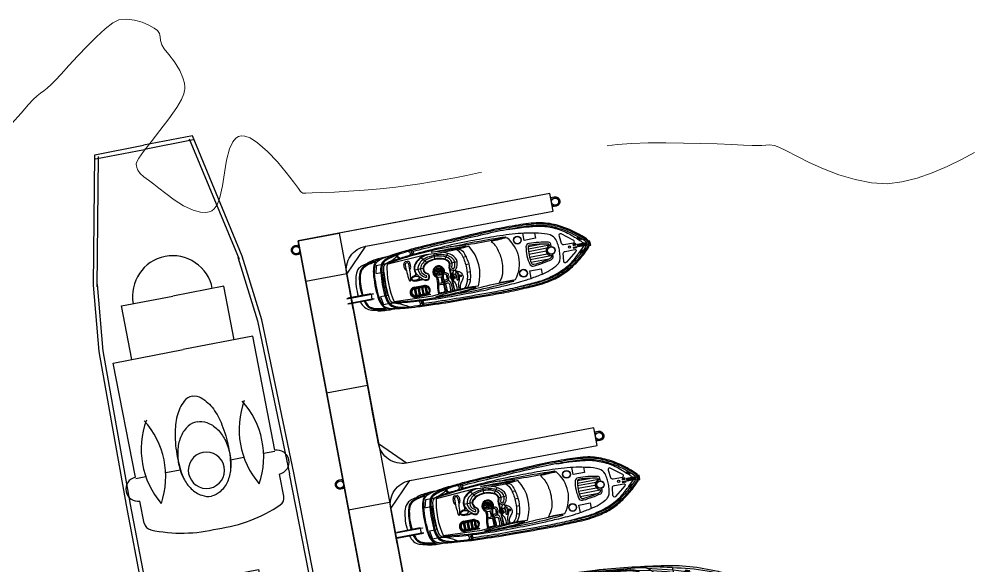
# Model space of a CAD drawing. Header units: metres. Extents: x 2662 to 3279, y 1027 to 1511.
# Drawn here: x 2894.5 to 2974.5, y 1241 to 1286.8 of the extents above; entities that cross this region are included whole.
import ezdxf

# ---------------------------------------------------------------- set-up
doc = ezdxf.new("R2010")
doc.units = ezdxf.units.M
doc.header["$LTSCALE"] = 1000
for name, color, linetype in [('01 main point', 1, 'Continuous'), ('furniture', 6, 'Continuous'), ('Layer13', 4, 'Continuous')]:
    doc.layers.add(name, color=color, linetype=linetype)
doc.layers.add('CONT-MNR', color=252, linetype='Continuous', lineweight=9)

# ---------------------------------------------------------------- blocks, each defined once
blk = doc.blocks.new('A$C1fdb1adc')
for p, q in [((2.607, 20.853), (2.607, 20.943)), ((2.633, 20.852), (2.633, 20.943)), ((2.607, 19.903), (2.607, 20.63)), ((2.633, 19.903), (2.633, 20.628)), ((2.141, 15.742), (2.141, 17.537)), ((2.348, 15.718), (2.348, 17.27)), ((2.578, 15.705), (2.578, 17.175)), ((2.831, 15.707), (2.831, 17.226)), ((3.045, 15.723), (3.045, 17.515)), ((3.279, 15.754), (3.279, 17.314)), ((1.938, 15.782), (1.938, 16.801)), ((1.804, 10.228), (1.804, 10.477)), ((2.454, 10.334), (2.454, 10.602)), ((3.096, 10.337), (3.096, 10.596)), ((3.738, 10.234), (3.738, 10.49)), ((2.103, 9.045), (2.087, 9.677)), ((1.697, 8.711), (1.268, 9.041)), ((2.532, 8.958), (3.059, 8.979)), ((2.543, 8.913), (3.084, 8.934)), ((3.24, 9.054), (3.112, 9.03)), ((3.226, 9.018), (3.118, 8.997)), ((3.124, 8.981), (3.41, 8.992)), ((3.179, 8.937), (3.368, 8.945)), ((3.288, 9.055), (3.417, 9.035)), ((3.303, 9.02), (3.412, 9.002)), ((3.454, 8.948), (4.392, 8.984)), ((3.474, 8.995), (4.39, 9.03)), ((1.522, 7.869), (1.086, 7.889)), ((1.699, 7.141), (1.211, 6.778)), ((2.131, 6.749), (2.136, 6.052)), ((3.521, 5.76), (3.521, 6.653)), ((3.547, 5.76), (3.547, 6.653)), ((4.375, 6.988), (4.375, 5.76)), ((4.401, 6.988), (4.401, 5.76)), ((3.406, 2.071), (3.438, 2.071)), ((3.449, 2.071), (3.869, 2.071)), ((3.88, 2.071), (3.912, 2.071))]:
    blk.add_line(p, q)
for points in [[(0.855, 3.68, 0.192321), (1.209, 3.352, 0.082859), (1.802, 3.212, 0.052694), (3.849, 3.198, 0.08069), (4.466, 3.361, 0.17216), (4.909, 3.859, 0.085071), (5.113, 4.67, 0.010341), (5.192, 5.748, 0.016897), (5.263, 7.199, 0.012252), (5.326, 9.645, 0.004892), (5.359, 12.414, 0.016126), (5.347, 14.088, 0.001148), (5.302, 15.514, 0.051196), (5.078, 17.2, 0.067027), (4.697, 18.327, 0.056543), (4.129, 19.339, 0.030538), (3.378, 20.301, 0.030115), (2.96, 20.715, 0.119572), (2.792, 20.819, 0.208183), (2.33, 20.789, 0.058862), (1.899, 20.359, 0.022282), (1.284, 19.585, 0.037376), (0.598, 18.41, 0.059327), (0.144, 17.004, 0.029628), (0.016, 15.282, 0.009645), (0.006, 13.161, 0.000312), (0.102, 10.878, -0.003686), (0.218, 8.563, 0.005005), (0.336, 6.409, 0.009754), (0.465, 5.161, 0.018511), (0.652, 4.249, 0.0573)], [(0.937, 3.72, 0.193192), (1.243, 3.437, 0.083361), (1.81, 3.304, 0.033468), (3.84, 3.29, -0.000299), (3.84, 3.29, 0.080179), (4.425, 3.444, 0.171464), (4.825, 3.895, 0.0853), (5.021, 4.678, 0.010362), (5.1, 5.754, 0.016932), (5.171, 7.202, 0.012265), (5.234, 9.646, 0.004895), (5.267, 12.415, 0.016141), (5.255, 14.084, 0.001148), (5.211, 15.511, -0.000811), (5.211, 15.511, 0.051256), (4.988, 17.18, 0.067299), (4.613, 18.289, 0.056735), (4.054, 19.286, 0.030557), (3.31, 20.24, 0.030279), (2.897, 20.648, 0.123085), (2.763, 20.732, 0.204384), (2.379, 20.711, 0.058161), (1.97, 20.3, 0.022308), (1.359, 19.533, 0.037317), (0.681, 18.371, 0.059172), (0.235, 16.99, 0.029588), (0.108, 15.281, 0.009641), (0.098, 13.164, 0.000311), (0.193, 10.883, -0.003685), (0.309, 8.567, 0.005003), (0.428, 6.416, 0.009732), (0.556, 5.174, 0.018483), (0.741, 4.271, 0.05741)], [(1.147, 3.813, 0.274814), (1.378, 3.537, 0.084876), (1.849, 3.458, 0.03319), (3.444, 3.436, 0.044814), (4.137, 3.521, 0.241664), (4.47, 3.774, -0.015339), (4.578, 4.294, 0.011087), (4.674, 5.17, 0.00765), (4.759, 6.285, 0.003871), (4.838, 7.77, 0.006192), (4.865, 10.086, 0.01722), (4.839, 12.227, 0.006351), (4.788, 13.445, 0.018942), (4.748, 14.244, 0.016271), (4.677, 15.019, 0.015899), (4.523, 16.013, 0.034253), (4.302, 17.006, 0.048007), (3.982, 17.749, 0.051888), (3.816, 18.003, 0.07556), (3.545, 18.179, 0.070941), (3.204, 18.255, 0.007805), (2.699, 18.293, 0.027392), (2.266, 18.255, 0.06953), (1.798, 18.158, 0.18969), (1.325, 17.749, 0.073943), (1.012, 16.832, 0.045396), (0.702, 14.892, 0.018934), (0.603, 12.835, 0.003995), (0.596, 10.873, 0.018481), (0.664, 8.588, 0.005802), (0.802, 6.412, 0.006333), (0.916, 5.235, 0.01214), (1.017, 4.406, 0.043691)], [(0.833, 14.039, -0.03758), (0.768, 9.321, -0.018839), (0.787, 14.037, -0.974519)], [(4.512, 14.039, 0.02534), (4.726, 9.426, 0.03114), (4.558, 14.037, 0.974519)], [(0.968, 10.593, -0.047382), (0.916, 7.689, -0.0093), (0.921, 10.59, -0.974519)], [(4.474, 10.786, 0.043262), (4.671, 7.344, 0.028892), (4.52, 10.783, 0.974519)]]:
    blk.add_lwpolyline(points, format="xyb", close=True)
for points in [[(2.805, 20.814), (2.805, 20.943), (2.44, 20.943), (2.44, 20.832)], [(2.745, 20.598), (2.745, 19.876), (2.496, 19.876), (2.496, 20.616)], [(2.719, 20.608), (2.719, 19.903), (2.522, 19.903), (2.522, 20.623)], [(0.932, 16.495), (1.376, 16.495), (1.376, 15.528), (0.764, 15.528)], [(4.606, 15.528), (3.968, 15.528), (3.968, 16.495), (4.434, 16.495)], [(3.586, 5.76), (3.586, 6.653)], [(3.613, 5.76), (3.613, 6.653)], [(3.665, 6.458), (3.665, 6.643)], [(4.257, 6.643), (4.257, 6.458)], [(4.309, 6.653), (4.309, 5.76)], [(4.336, 6.653), (4.336, 5.76)], [(1.501, 5.759), (1.812, 5.759)], [(3.665, 6.149), (3.665, 6.352)], [(3.665, 5.846), (3.665, 6.043)], [(4.257, 6.352), (4.257, 6.149)], [(4.257, 6.043), (4.257, 5.846)], [(1.281, 5.413), (1.281, 5.6)], [(1.814, 5.244), (1.507, 5.244)], [(3.406, 2.071), (3.406, 0.095), (3.438, 0.095)], [(3.912, 2.071), (3.912, 0.095), (3.88, 0.095)]]:
    blk.add_lwpolyline(points)
for points in [[(5.007, 6.288, 0.010794), (5.04, 7.206, 0.012283), (5.103, 9.648, 0.0049), (5.136, 12.417, 0.016162), (5.124, 14.08, 0.001149), (5.08, 15.507, -0.000811), (5.08, 15.508, 0.051344), (4.86, 17.153, 0.067708), (4.494, 18.235, 0.057023), (3.946, 19.21, 0.030584), (3.212, 20.153, 0.030577), (2.806, 20.554, 0.132389), (2.72, 20.608, 0.196715), (2.449, 20.599, 0.056911), (2.071, 20.217, 0.022345), (1.466, 19.457, 0.037229), (0.8, 18.315, 0.065316), (0.373, 16.968, 0.034966), (0.239, 15.278, 0.009636), (0.229, 13.167, 0.000311), (0.324, 10.889, -0.003683), (0.44, 8.573, 0.005), (0.558, 6.426, 0.00171), (0.577, 6.208)], [(0.224, 14.313, 0.001665), (0.253, 15.183, -0.013305), (0.289, 15.844, -0.013062), (0.428, 17.034, -0.051507), (0.805, 18.151, -0.069894), (1.438, 19.224, -0.028779), (2.161, 20.04, -0.02642), (2.496, 20.376, -0.02642)], [(5.117, 14.313, -0.007131), (5.055, 15.183, -0.013734), (5.002, 15.844, 0.050983), (4.808, 17.034, 0.059539), (4.44, 18.151, 0.062193), (3.807, 19.241, 0.018607), (3.084, 20.04, 0.026737), (2.745, 20.38)], [(1.552, 18.475), (2.183, 18.546, 0.420856), (2.325, 18.746), (2.335, 19.552, 0.738336), (2.144, 19.617), (1.41, 18.678, 0.739038), (1.552, 18.475, 3.844907)], [(3.693, 18.475), (3.062, 18.546, -0.420856), (2.92, 18.746), (2.91, 19.552, -0.738336), (3.101, 19.617), (3.835, 18.678, -0.739038), (3.693, 18.475, -3.844907)], [(2.299, 17.667), (2.093, 17.667, 0.353176), (1.904, 17.515, 0.045768), (1.704, 15.874, 0.302709), (1.91, 15.585, 0.119605), (3.477, 15.641, 0.325088), (3.626, 15.986, 0.038785), (3.371, 17.493, 0.271661), (3.124, 17.667), (2.944, 17.667)], [(2.077, 17.495), (2.047, 17.424, 0.033241), (1.847, 15.96, 0.377104), (1.964, 15.771, 0.09623), (3.373, 15.771, 0.273017), (3.493, 15.964, 0.054207), (3.25, 17.421, 0.285421), (3.088, 17.571), (3.053, 17.571)], [(2.074, 17.488, -0.272855), (2.179, 17.54), (2.193, 17.541)], [(4.448, 12.824), (4.46, 12.979, -0.002848), (4.456, 14.225, 0.359121), (0.882, 14.147, -0.002439), (0.951, 12.799), (0.951, 12.799)], [(0.951, 12.799, -0.042364), (1.447, 13.124, -0.050731), (2.462, 13.356, -0.074951), (3.731, 13.246, -0.131871), (4.448, 12.824, -0.624328)], [(4.39, 3.859), (4.534, 7.139, -0.042807), (4.41, 11.049, 0.264766), (1.001, 10.873, -0.053572), (1.032, 7.201), (1.25, 3.842)], [(1.082, 9.973, -0.300716), (1.447, 10.371, -0.050731), (2.462, 10.603, -0.074951), (3.731, 10.492, -0.127388), (4.379, 10.126, -0.624328)], [(1.09, 9.824, -0.130906), (1.707, 10.202, -0.068666), (2.741, 10.345, -0.066905), (3.695, 10.243, -0.15432), (4.377, 9.876, -0.102278)], [(2.333, 8.959, 0.317045), (2.543, 8.913, 0.317045)], [(2.367, 8.99, 0.4732), (2.585, 9.002, 0.074396), (2.764, 9.204, 0.060015), (2.779, 9.238, 0.060015)], [(2.775, 9.344, 0.11852), (2.732, 9.403)], [(3.084, 7.823), (3.084, 8.019, -0.410961), (3.17, 8.109), (3.517, 8.109, -0.442082), (3.611, 8.012), (3.61, 7.805)], [(3.704, 7.785), (3.704, 8.073, -0.442089), (3.851, 8.207), (4.273, 8.207, -0.438787), (4.407, 8.04), (4.407, 7.719)], [(2.617, 7.075, -0.233956), (2.879, 7.149, -0.168876), (3.134, 7.019, -0.269477), (3.146, 6.77, -0.269477)], [(2.648, 7.041, -0.235042), (2.872, 7.104, -0.166668), (3.098, 6.99, -0.263842), (3.106, 6.791, -0.82603)], [(2.746, 6.897, -0.15585), (2.839, 6.915, -0.131968), (2.909, 6.897, -0.29627), (2.913, 6.854, -0.209719)], [(0.453, 6.129, 0.34058), (0.568, 6.044), (0.692, 6.049, 0.407011), (0.822, 6.183, 0.980624)], [(0.486, 5.787, -0.446629), (0.601, 5.919), (0.725, 5.917, -0.407011), (0.859, 5.787, -0.980624)], [(5.106, 5.819, 0.484081), (4.985, 5.999), (4.861, 5.997, 0.407011), (4.727, 5.867, 0.980624)], [(5.133, 6.209, -0.34058), (5.018, 6.124), (4.894, 6.129, -0.277987), (4.756, 6.235, -0.277987)], [(0.435, 5.412, 0.017721), (0.5, 4.655, -0.010616), (0.627, 3.829, 0.03964), (0.802, 3.195, 0.181904), (1.146, 2.829, 0.065618), (1.771, 2.663, 0.054443), (3.786, 2.675, 0.053321), (4.402, 2.82, 0.211406), (4.867, 3.326, 0.058348), (5.05, 4.147, 0.002016), (5.069, 4.357)], [(0.648, 4.881, 0.38077), (0.756, 4.865), (0.871, 4.971, 0.233822), (0.931, 5.092, 1.332745)], [(0.765, 4.709, -0.458631), (0.805, 4.826), (0.886, 4.878, -0.499288), (0.957, 4.854, -1.332745)], [(1.177, 3.467), (1.175, 2.943), (1.809, 2.777), (1.809, 3.416, -0.008573), (2.347, 3.385, -0.020193), (2.861, 3.375, 0.002111), (3.289, 3.387, 0.006341), (3.817, 3.437), (3.811, 2.799), (4.48, 2.943), (4.48, 3.477, -0.095069), (4.607, 4.138, -0.047929), (5.05, 5, 3.403026)], [(0.609, 3.961, 0.037954), (0.664, 2.959, 0.020014), (0.759, 2.417, 0.020014)], [(0.735, 3.396, 0.045512), (0.794, 2.77, 0.020521), (0.906, 2.241, 0.075815), (1.119, 1.776, 0.114138), (1.391, 1.527, 0.051879), (1.83, 1.372, 0.081444), (3.406, 1.311, 0.081444)], [(3.912, 1.401, 0.053784), (4.299, 1.549, 0.14991), (4.614, 1.864, 0.070882), (4.841, 2.541, 0.0701), (4.898, 3.363, 0.031662), (4.9, 3.426)], [(4.916, 2.412, 0.041021), (4.936, 2.503, 0.05466), (5.005, 3.727, 0.000223), (5.004, 3.825)], [(0.841, 2.975, 0.111575), (1.113, 2.758, 0.065966), (1.762, 2.585, 0.054479), (3.795, 2.597, 0.053587), (4.431, 2.747, 0.140212), (4.825, 3.07, 0.140212)], [(0.841, 2.974, 0.014257), (0.872, 2.784, 0.020505), (0.982, 2.261, 0.075496), (1.184, 1.82, 0.112912), (1.428, 1.597, 0.051408), (1.847, 1.449, 0.081884), (3.406, 1.39, 0.081884)], [(3.912, 1.482, 0.050886), (4.262, 1.619, 0.149374), (4.544, 1.9, 0.070899), (4.764, 2.556, 0.044955), (4.825, 3.068)], [(0.856, 2.236, 0.048909), (0.975, 1.714, 0.103348), (1.215, 1.37, 0.102809), (1.756, 1.09, 0.089228), (3.406, 0.991, 0.089228)], [(3.912, 1.084, 0.085341), (4.407, 1.326, 0.148467), (4.717, 1.764, 0.040934), (4.854, 2.321)]]:
    blk.add_lwpolyline(points, format="xyb")
for points in [[(2.02, 19.971), (1.942, 20.035), (2.119, 20.253), (2.197, 20.189)], [(3.225, 19.93), (3.303, 19.994), (3.126, 20.211), (3.048, 20.147)], [(2.44, 19.738), (2.44, 19.488), (2.552, 19.488), (2.552, 19.738)], [(2.805, 19.738), (2.805, 19.488), (2.693, 19.488), (2.693, 19.738)], [(0.517, 6.082), (0.509, 6.204), (0.73, 6.218), (0.738, 6.097)], [(5.069, 6.162), (5.077, 6.284), (4.856, 6.298), (4.848, 6.177)], [(3.438, 2.271), (3.449, 2.271), (3.449, 0), (3.438, 0)], [(3.88, 2.271), (3.869, 2.271), (3.869, 0), (3.88, 0)]]:
    blk.add_lwpolyline(points, close=True)
for centre, radius in [((2.497, 19.688), 0.0328), ((2.497, 19.539), 0.0328), ((2.622, 19.164), 0.097), ((2.751, 19.688), 0.0328), ((2.751, 19.539), 0.0328), ((2.622, 17.606), 0.328), ((2.622, 17.606), 0.302), ((1.247, 14.975), 0.328), ((1.247, 14.975), 0.302), ((4.071, 14.975), 0.328), ((4.071, 14.975), 0.302), ((3.308, 9.717), 0.096), ((3.308, 9.717), 0.0501), ((3.265, 9.024), 0.039), ((2.633, 7.994), 0.31), ((2.633, 7.994), 0.297), ((2.453, 7.992), 0.0513), ((2.53, 8.146), 0.0513), ((2.633, 7.994), 0.074), ((2.676, 8.184), 0.0513), ((2.813, 8.032), 0.0513), ((2.544, 7.839), 0.0513), ((2.735, 7.852), 0.0513)]:
    blk.add_circle(centre, radius)
for centre, radius, start, end in [((2.622, 17.606), 0.433, 188.6275, 355.35206), ((33.425, 9.028), 32.658, 179.4859, 189.10884), ((-30.132, 8.42), 34.872, 352.5053, 1.65326), ((2.633, 7.994), 0.493, 71.83384, 326.98519), ((2.633, 7.994), 0.415, 67.86802, 334.10386), ((1.297, 6.317), 1.697, 351.92111, 9.09983), ((-0.718, 6.148), 3.762, 358.85077, 6.48174), ((3.534, 6.653), 0.0131, 0, 180), ((3.961, 6.653), 0.375, 0, 180), ((3.961, 6.653), 0.348, 0, 180), ((3.961, 8.053), 1.674, 257.98955, 282.01045), ((3.961, 9.045), 2.367, 261.62358, 278.37642), ((3.961, 9.045), 2.42, 262.97423, 277.02577), ((3.961, 8.053), 1.622, 259.48493, 280.51507), ((3.961, 6.653), 0.296, 18.46202, 161.53798), ((3.961, 9.045), 2.315, 263.03431, 276.96569), ((4.388, 6.988), 0.0131, 0, 180), ((1.491, 5.541), 0.218, 87.30105, 164.28902), ((1.549, 5.502), 0.15, 90, 270), ((1.769, -2.407), 8.063, 82.1262, 91.56197), ((1.812, 5.502), 0.257, 35.54102, 90), ((2.445, 5.912), 0.21, 8.01447, 96.01391), ((2.445, 5.912), 0.164, 8.01447, 96.01391), ((3.961, 5.76), 0.44, 180, 0), ((3.961, 5.76), 0.414, 180, 0), ((3.961, 5.76), 0.375, 180, 0), ((3.961, 7.687), 1.618, 257.56515, 282.43485), ((3.961, 7.187), 1.426, 255.85477, 284.14523), ((3.961, 5.76), 0.348, 180, 0), ((3.961, 8.053), 1.727, 260.12999, 279.87001), ((3.961, 7.687), 1.566, 259.10234, 280.89766), ((3.961, 7.687), 1.67, 259.79391, 280.20609), ((3.961, 7.187), 1.373, 257.55305, 282.44695), ((3.961, 5.76), 0.296, 184.20789, 355.79211), ((3.961, 7.187), 1.478, 258.48015, 281.51985), ((-1.569, 3.245), 2.755, 4.62916, 38.22364), ((1.507, 5.479), 0.235, 196.09174, 270), ((1.773, 13.127), 7.778, 268.35158, 278.13461), ((1.806, 5.508), 0.265, 271.67614, 323.98705), ((2.874, 5.503), 0.0761, 270, 90), ((2.783, 10.653), 6.981, 256.30273, 284.23545), ((1.082, 2.474), 0.328, 189.92584, 240.79417), ((4.682, 2.504), 0.252, 291.85128, 338.48416)]:
    blk.add_arc(centre, radius, start, end)
for centre, major_axis, ratio, start_param, end_param in [((2.183, 7.895), (-0.039, 1.154), 0.573037, -0.3399, 3.860158), ((3.265, 9.064), (0.022, -0.32), 0.64807, 1.506235, 4.689786), ((3.265, 9.024), (-0.212, -0.004), 0.793255, -3.141592653589793, 3.141592653589793)]:
    blk.add_ellipse(centre, major_axis=major_axis, ratio=ratio, start_param=start_param, end_param=end_param)
blk.add_ellipse((2.82, 5.975), major_axis=(-0.014, 0.324), ratio=0.522227)
for points, knots in [([(2.732, 9.403), (2.693, 9.441), (2.594, 9.525), (2.524, 9.575), (2.339, 9.672), (2.09, 9.677), (1.84, 9.677), (1.647, 9.531), (1.327, 9.18), (1.178, 8.89), (1.121, 8.714), (1.118, 8.704), (1.115, 8.693)], [2.846441, 2.846441, 2.846441, 2.846441, 2.990261, 2.990261, 3.141593, 3.141593, 3.141593, 3.580364, 3.580364, 4.019134, 4.019134, 4.046654, 4.046654, 4.046654, 4.046654]), ([(2.212, 9.467), (2.019, 9.483), (1.898, 9.451), (1.674, 9.289), (1.545, 9.149), (1.397, 8.904), (1.333, 8.708), (1.27, 8.543), (1.24, 8.388), (1.207, 7.994), (1.207, 7.703), (1.306, 7.105), (1.402, 6.795), (1.849, 6.341), (2.116, 6.269), (2.576, 6.43), (2.769, 6.608), (2.913, 6.854)], [3.147514, 3.147514, 3.147514, 3.147514, 3.45455, 3.45455, 3.761587, 3.761587, 4.068623, 4.068623, 4.37566, 4.37566, 4.989733, 4.989733, 5.735714, 5.735714, 6.481696, 6.481696, 6.927739, 6.927739, 6.927739, 6.927739]), ([(2.439, 9.141), (2.3, 9.242), (2.054, 9.278), (1.667, 9.081), (1.555, 8.894), (1.248, 8.184), (1.286, 7.488), (1.69, 6.725), (1.98, 6.507), (2.536, 6.574), (2.638, 6.761), (2.746, 6.897)], [-0.367594, -0.367594, -0.367594, -0.367594, 0.257255, 0.257255, 0.882103, 0.882103, 2.277864, 2.277864, 3.184075, 3.184075, 3.889335, 3.889335, 3.889335, 3.889335]), ([(2.344, 8.95), (2.178, 9.045), (2.003, 9.012), (1.621, 8.605), (1.505, 8.021), (1.712, 7.057), (2.01, 6.744), (2.393, 6.815), (2.514, 6.909), (2.609, 7.065)], [-0.3399, -0.3399, -0.3399, -0.3399, 0.518013, 0.518013, 1.873476, 1.873476, 3.228939, 3.228939, 3.860158, 3.860158, 3.860158, 3.860158]), ([(2.839, 9.399), (2.81, 9.376), (2.757, 9.347), (2.759, 9.233), (2.887, 9.169), (2.975, 9.089), (3.044, 9.057), (3.055, 9.052)], [0, 0, 0, 0, 0.00702284, 0.01287079, 0.02179509, 0.03700693, 0.03997578, 0.03997578, 0.03997578, 0.03997578]), ([(3.418, 9.026), (3.417, 9.079), (3.336, 9.142), (3.152, 9.122), (3.098, 9.053), (3.131, 8.947), (3.235, 8.897), (3.383, 8.941), (3.419, 8.988), (3.418, 9.026)], [-3.141593, -3.141593, -3.141593, -3.141593, -1.459225, -1.459225, 0.223142, 0.223142, 1.905509, 1.905509, 3.141593, 3.141593, 3.141593, 3.141593]), ([(3.475, 9.048), (3.557, 9.07), (3.703, 9.124), (3.912, 9.233), (4.149, 9.259), (4.315, 9.244), (4.384, 9.236)], [0.07194734, 0.07194734, 0.07194734, 0.07194734, 0.08982108, 0.10451724, 0.12676268, 0.14266988, 0.14266988, 0.14266988, 0.14266988]), ([(2.789, 8.379), (3.075, 8.294), (3.261, 8.255), (3.716, 8.354), (3.981, 8.4), (4.293, 8.402), (4.358, 8.401), (4.421, 8.399)], [0, 0, 0, 0, 0.0550678, 0.0550678, 0.1101356, 0.1101356, 0.1245959, 0.1245959, 0.1245959, 0.1245959]), ([(2.908, 8.344), (2.906, 8.38), (2.902, 8.458), (2.956, 8.548), (3.05, 8.601), (3.166, 8.565), (3.278, 8.596), (3.403, 8.584), (3.422, 8.47), (3.435, 8.379), (3.421, 8.315), (3.416, 8.291)], [0.00070123, 0.00070123, 0.00070123, 0.00070123, 0.00865308, 0.01860273, 0.02265817, 0.03257423, 0.04377788, 0.05027173, 0.05748162, 0.06657612, 0.07211418, 0.07211418, 0.07211418, 0.07211418]), ([(1.034, 7.219), (1.084, 6.946), (1.178, 6.669), (1.548, 6.187), (1.845, 5.978), (2.294, 6.019), (2.402, 6.058), (2.428, 6.075)], [5.11807, 5.11807, 5.11807, 5.11807, 5.691356, 5.691356, 6.239489, 6.239489, 6.418204, 6.418204, 6.418204, 6.418204]), ([(1.052, 7.412), (1.058, 7.357), (1.066, 7.302), (1.126, 6.908), (1.282, 6.521), (1.825, 6.044), (2.198, 5.97), (2.778, 6.341), (2.978, 6.552), (3.106, 6.791)], [4.985692, 4.985692, 4.985692, 4.985692, 5.104362, 5.104362, 5.865381, 5.865381, 6.430538, 6.430538, 6.927739, 6.927739, 6.927739, 6.927739]), ([(3.006, 7.813), (3.127, 7.829), (3.382, 7.861), (3.776, 7.764), (4.144, 7.697), (4.382, 7.717), (4.473, 7.724)], [0.0009863, 0.0009863, 0.0009863, 0.0009863, 0.0287123, 0.0593168, 0.0928764, 0.1137579, 0.1137579, 0.1137579, 0.1137579]), ([(3.047, 7.726), (3.302, 7.753), (3.533, 7.723), (4.02, 7.629), (4.26, 7.615), (4.48, 7.633)], [0.0032436, 0.0032436, 0.0032436, 0.0032436, 0.063275, 0.063275, 0.1137579, 0.1137579, 0.1137579, 0.1137579]), ([(2.608, 5.935), (2.614, 5.859), (2.636, 5.778), (2.739, 5.601), (2.887, 5.58), (3.03, 5.775), (3.051, 5.939), (3.044, 6.072)], [1.638359, 1.638359, 1.638359, 1.638359, 2.363251, 2.363251, 3.720206, 3.720206, 4.993613, 4.993613, 4.993613, 4.993613])]:
    blk.add_open_spline(points, degree=3, knots=knots)
for points in [[(2.775, 9.344), (2.907, 9.612), (3.077, 9.838), (3.559, 9.898), (3.85, 9.687), (4.152, 9.541), (4.379, 9.531)], [(2.839, 9.399), (3.017, 9.526), (3.634, 9.551), (3.845, 9.451), (4.081, 9.416), (4.381, 9.405)], [(2.439, 9.141), (2.469, 9.127), (2.555, 9.157), (2.593, 9.2), (2.62, 9.263), (2.607, 9.292)], [(3.076, 9.529), (3.289, 9.574), (3.502, 9.542), (3.612, 9.48), (3.593, 9.389), (3.513, 9.372), (3.317, 9.408), (3.17, 9.383), (3.008, 9.346), (2.966, 9.434), (3.076, 9.529)], [(3.537, 8.549), (3.523, 8.684), (3.641, 8.783), (3.857, 8.825), (4.299, 8.847), (4.398, 8.844)], [(2.783, 8.381), (2.787, 8.462), (2.811, 8.556), (2.848, 8.627), (2.895, 8.682), (2.968, 8.737), (3.044, 8.731), (3.087, 8.699), (3.177, 8.672), (3.259, 8.682), (3.338, 8.699), (3.427, 8.683), (3.485, 8.636), (3.537, 8.549), (3.574, 8.445), (3.593, 8.387), (3.61, 8.33)], [(2.804, 8.253), (3.293, 8.158), (3.688, 8.228), (4.119, 8.281), (4.428, 8.281)], [(3.778, 8.36), (3.733, 8.446), (3.694, 8.534), (3.744, 8.648), (3.97, 8.692), (4.26, 8.695), (4.357, 8.689), (4.406, 8.672)]]:
    blk.add_spline(points, degree=3)
for points in [[(2.607, 9.292), (2.547, 9.368), (2.422, 9.435), (2.212, 9.467)], [(3.02, 6.573), (3.068, 6.636), (3.11, 6.701), (3.146, 6.769)]]:
    blk.add_open_spline(points, degree=3)
blk = doc.blocks.new('A$C17d8c437')
at = {"color": 0, "linetype": 'Continuous'}
for points in [[(0, 3.99), (0, 4.278, -0.092983), (0.548, 7.202, -0.252076), (1.042, 7.623, -0.048041), (1.647, 7.694), (6.151, 7.895, -0.021382), (13.475, 7.908, -0.012383), (14.387, 7.848, -0.017172), (19.894, 7.157, -0.067896), (24.487, 5.763, -0.085383), (25.488, 5.076, -0.181743), (26, 3.99, 3.261963)], [(0.138, 3.99), (0.138, 4.221, -0.090955), (0.663, 7.085, -0.239412), (1.13, 7.51, -0.055463), (1.496, 7.568), (5.127, 7.784, -0.019105), (10.176, 7.892, -0.003632), (13.836, 7.803, -0.003666), (15.503, 7.739, -0.152234)], [(0.483, 3.99), (0.483, 4.261, -0.098888), (1.056, 7.127, -0.27335), (1.657, 7.577, -1.113083)], [(0.69, 3.99), (0.69, 4.261, -0.098888), (1.247, 7.047, -0.27335), (1.68, 7.372, -0.27335)], [(1.092, 3.99), (1.092, 4.069, -0.071783), (1.476, 6.727, -0.259696), (1.858, 7.102, -0.037525), (2.855, 7.296, -0.03298), (10.444, 7.69, -0.105181), (10.673, 7.638, -0.137059), (11.608, 6.841, 0.435828)], [(1.661, 3.99), (1.661, 4.404, -0.062557), (1.9, 6.309, -0.064555), (2.108, 6.829, -0.228847), (2.526, 7.124, -0.023164), (5.236, 7.442, -0.018941), (9.681, 7.587, -0.122925), (9.911, 7.528, -0.107817), (10.767, 6.794, 0.49801)], [(10.444, 7.69), (11.138, 7.684), (11.138, 7.777), (11.813, 7.705, -0.034367), (12.09, 7.655), (12.09, 7.558), (13.074, 7.547, -0.021813), (16.217, 7.377, -0.014746), (17.203, 7.251, -0.045713), (17.583, 7.155, -0.150752), (18.022, 6.83, -0.079442), (18.453, 5.99, -0.066783), (18.822, 3.99, 1.088238)], [(11.314, 7.758), (12.629, 7.744, -0.016416), (15.262, 7.629, -0.007569), (17.667, 7.409, -0.04106), (18.475, 7.254, -0.157661), (19.018, 6.896, -0.065542), (19.357, 6.335, -0.102611), (19.853, 3.99, 0.996298)], [(12.09, 7.655), (13.71, 7.614, -0.017637), (16.196, 7.463, -0.06021), (17.554, 7.165, 0.188154)], [(16.523, 7.422, -0.010319), (17.215, 7.328, -0.045713), (17.609, 7.228, -0.150752), (18.084, 6.875, -0.079442), (18.526, 6.014, -0.066783), (18.899, 3.994)], [(19.577, 5.749), (20.723, 6.125, 0.298375), (20.818, 6.244), (20.803, 6.797), (20.369, 6.909, 0.032125), (18.074, 7.348, 17.519001)], [(11.608, 6.841), (10.767, 6.794, -0.021496), (9.722, 6.78, 0.012523), (3.827, 6.807, 0.236222), (3.419, 6.592, 0.175052), (3.308, 6.201), (4.258, 6.201), (4.258, 5.701, 0.37651), (4.424, 5.513), (5.773, 5.513, 0.42812), (5.91, 5.656), (5.91, 6.406), (4.258, 6.406)], [(3.918, 6.201, -0.384729), (4.431, 6.728), (9.692, 6.717, 0.036455), (10.767, 6.794, -17.746239)], [(4.409, 5.631, -0.458066), (4.383, 5.661), (4.383, 6.018), (4.383, 6.376, -0.458066), (4.409, 6.406), (4.409, 6.406)], [(4.575, 5.631, -0.458066), (4.549, 5.661), (4.549, 6.018), (4.549, 6.376, -0.458066), (4.575, 6.406), (4.575, 6.406)], [(4.74, 5.631, -0.458066), (4.714, 5.661), (4.714, 6.018), (4.714, 6.376, -0.458066), (4.74, 6.406), (4.74, 6.406)], [(4.906, 5.631, -0.458066), (4.88, 5.661), (4.88, 6.018), (4.88, 6.376, -0.458066), (4.906, 6.406), (4.906, 6.406)], [(5.071, 5.631, -0.458066), (5.045, 5.661), (5.045, 6.018), (5.045, 6.376, -0.458066), (5.071, 6.406), (5.071, 6.406)], [(5.237, 5.631, -0.458066), (5.211, 5.661), (5.211, 6.018), (5.211, 6.376, -0.458066), (5.237, 6.406), (5.237, 6.406)], [(5.403, 5.631, -0.458066), (5.376, 5.661), (5.376, 6.018), (5.376, 6.376, -0.458066), (5.403, 6.406), (5.403, 6.406)], [(5.568, 5.631, -0.458066), (5.542, 5.661), (5.542, 6.018), (5.542, 6.376, -0.458066), (5.568, 6.406), (5.568, 6.406)], [(5.734, 5.631, -0.458066), (5.708, 5.661), (5.708, 6.018), (5.708, 6.376, -0.458066), (5.734, 6.406), (5.734, 6.406)], [(5.753, 5.631, 0.458066), (5.779, 5.661), (5.779, 6.018), (5.779, 6.406, 0.458066), (5.779, 6.406), (5.779, 6.406)], [(6.043, 6.557), (12.592, 6.549, -0.14643), (13.131, 6.387, -0.097258), (13.38, 6.142, -0.033466), (13.465, 5.998, -0.101391), (13.911, 4.351, -0.031063), (13.911, 3.99, 0.394092)], [(11.564, 6.904), (13.169, 6.892, -0.018532), (15.932, 6.769, -0.033224), (16.356, 6.706, -0.183136), (16.757, 6.445, -0.034905), (16.952, 6.135, -0.12757), (17.474, 3.99, 4.246873)], [(12.592, 6.549), (15.277, 6.636, 0.046105), (16.145, 6.744, -0.721876)], [(12.683, 6.545), (12.849, 6.454), (12.968, 6.368, -0.100908), (13.151, 6.169, -0.095633), (13.588, 4.98, -0.039547), (13.669, 3.99, 0.448973)], [(15.864, 6.551), (15.959, 6.512, -0.123965), (16.065, 6.433, -0.103337), (16.526, 5.55, -0.020315), (16.768, 4.531), (16.768, 3.99)], [(15.871, 6.692, -0.000364), (15.925, 6.688, -0.033224), (16.338, 6.626, -0.183136), (16.692, 6.397, -0.034905), (16.88, 6.097, -0.12757), (17.393, 3.991)], [(16.347, 6.632), (16.813, 6.578, -0.230224), (17.099, 6.395, -0.094006), (17.711, 4.788, -0.050203), (17.772, 3.992, -0.050203)], [(16.356, 6.706), (16.821, 6.652, -0.230224), (17.163, 6.435, -0.094006), (17.785, 4.801, -0.050203), (17.846, 3.99, -4.9479)], [(18.685, 7.171), (20.347, 6.732, -0.044474), (23.829, 5.472, -0.02477), (24.664, 5.031, -0.171142), (25.368, 4.19, -0.115265), (25.396, 3.972, -0.115265)], [(19.018, 6.896), (20.301, 6.558, -0.044474), (23.753, 5.308, -0.02477), (24.572, 4.876, -0.171142), (25.199, 4.127, -0.115265), (25.216, 3.99, 1.165317)], [(20.803, 6.797), (21.141, 6.722, -0.042434), (23.93, 5.85, -0.114106), (25.465, 4.766, -0.11536), (25.731, 4.278, -0.075242), (25.765, 3.99, 3.62697)], [(1.881, 2.449), (1.881, 3.99), (1.881, 4.592), (2.065, 5.44), (2.409, 6.07, -0.083713), (2.45, 6.12), (2.904, 6.298)], [(3.998, 2.449), (3.998, 3.99), (3.998, 4.592), (3.814, 5.44), (3.47, 6.07, 0.083713), (3.429, 6.12), (2.975, 6.298)], [(2.94, 4.825), (2.605, 4.825, -0.18099), (2.74, 5.298, -0.263315), (2.94, 5.387, -0.853495)], [(2.94, 4.825), (3.274, 4.825, 0.18099), (3.139, 5.298, 0.263315), (2.94, 5.387, 0.853495)], [(18.685, 0.809), (20.347, 1.247, 0.044474), (23.829, 2.507, 0.02477), (24.664, 2.948, 0.171142), (25.368, 3.789, 0.115265), (25.396, 4.008, 0.115265)], [(22.573, 4.477), (21.729, 4.477), (21.665, 4.477, 0.414214), (21.579, 4.39), (21.579, 3.99)], [(23.764, 4.37), (23.747, 4.398, 0.11218), (23.665, 4.481, 0.018282), (23.477, 4.592, 0.00239), (23.393, 4.636, 0.113976), (23.319, 4.656), (22.752, 4.656, 0.415393), (22.573, 4.476), (22.573, 3.99)], [(0, 3.99), (0, 3.701, 0.092983), (0.548, 0.777, 0.252076), (1.042, 0.357, 0.048041), (1.647, 0.286), (6.151, 0.085, 0.021382), (13.475, 0.072, 0.012383), (14.387, 0.132, 0.017172), (19.894, 0.823, 0.067896), (24.487, 2.217, 0.085383), (25.488, 2.903, 0.181743), (26, 3.99, -3.261963)], [(0.138, 3.99), (0.138, 3.759, 0.090955), (0.663, 0.894, 0.239412), (1.13, 0.47, 0.055463), (1.496, 0.412), (5.127, 0.196, 0.019105), (10.176, 0.088, 0.003632), (13.836, 0.176, 0.003666), (15.503, 0.241, 0.152234)], [(0.483, 3.99), (0.483, 3.718, 0.098888), (1.056, 0.853, 0.27335), (1.657, 0.402, 1.113083)], [(0.69, 3.99), (0.69, 3.718, 0.098888), (1.247, 0.932, 0.27335), (1.68, 0.608, 0.27335)], [(1.092, 3.99), (1.092, 3.911, 0.071783), (1.476, 1.253, 0.259696), (1.858, 0.878, 0.037525), (2.855, 0.683, 0.03298), (10.444, 0.289, 0.105181), (10.673, 0.341, 0.137059), (11.608, 1.139, -0.435828)], [(1.661, 3.99), (1.661, 3.576, 0.062557), (1.9, 1.671, 0.064555), (2.108, 1.15, 0.228847), (2.526, 0.856, 0.023164), (5.236, 0.538, 0.018941), (9.681, 0.393, 0.122925), (9.911, 0.451, 0.107817), (10.767, 1.186, -0.49801)], [(6.043, 1.422), (12.592, 1.431, 0.14643), (13.131, 1.593, 0.097258), (13.38, 1.838, 0.033466), (13.465, 1.981, 0.101391), (13.911, 3.629, 0.031063), (13.911, 3.99, -0.394092)], [(10.444, 0.289), (11.138, 0.296), (11.138, 0.202), (11.813, 0.275, 0.034367), (12.09, 0.324), (12.09, 0.422), (13.074, 0.432, 0.021813), (16.217, 0.602, 0.014746), (17.203, 0.728, 0.045713), (17.583, 0.825, 0.150752), (18.022, 1.15, 0.079442), (18.453, 1.99, 0.066783), (18.822, 3.99, -1.088238)], [(11.314, 0.221), (12.629, 0.235, 0.016416), (15.262, 0.35, 0.007569), (17.667, 0.571, 0.04106), (18.475, 0.725, 0.157661), (19.018, 1.083, 0.065542), (19.357, 1.645, 0.102611), (19.853, 3.99, -0.996298)], [(11.564, 1.076), (13.169, 1.088, 0.018532), (15.932, 1.211, 0.033224), (16.356, 1.274, 0.183136), (16.757, 1.535, 0.034905), (16.952, 1.844, 0.12757), (17.474, 3.99, -4.246873)], [(12.683, 1.435), (12.849, 1.525), (12.968, 1.612, 0.100908), (13.151, 1.811, 0.095633), (13.588, 3, 0.039547), (13.669, 3.99, -0.448973)], [(15.864, 1.429), (15.959, 1.468, 0.123965), (16.065, 1.547, 0.103337), (16.526, 2.43, 0.020315), (16.768, 3.448), (16.768, 3.99)], [(15.871, 1.287, 0.000364), (15.925, 1.292, 0.033224), (16.338, 1.353, 0.183136), (16.692, 1.583, 0.034905), (16.88, 1.883, 0.12757), (17.393, 3.989)], [(16.347, 1.348), (16.813, 1.402, 0.230224), (17.099, 1.584, 0.094006), (17.711, 3.192, 0.050203), (17.772, 3.988, 0.050203)], [(16.356, 1.274), (16.821, 1.328, 0.230224), (17.163, 1.545, 0.094006), (17.785, 3.179, 0.050203), (17.846, 3.99, 4.9479)], [(16.523, 0.557, 0.010319), (17.215, 0.652, 0.045713), (17.609, 0.752, 0.150752), (18.084, 1.104, 0.079442), (18.526, 1.966, 0.066783), (18.899, 3.986)], [(19.018, 1.083), (20.301, 1.422, 0.044474), (23.753, 2.671, 0.02477), (24.572, 3.104, 0.171142), (25.199, 3.853, 0.115265), (25.216, 3.99, -1.165317)], [(20.803, 1.183), (21.141, 1.258, 0.042434), (23.93, 2.129, 0.114106), (25.465, 3.214, 0.11536), (25.731, 3.702, 0.075242), (25.765, 3.99, -3.62697)], [(22.573, 3.503), (21.729, 3.503), (21.665, 3.503, -0.414214), (21.579, 3.589), (21.579, 3.99)], [(23.764, 3.609), (23.747, 3.581, -0.11218), (23.665, 3.498, -0.018282), (23.477, 3.388, -0.00239), (23.393, 3.343, -0.113976), (23.319, 3.324), (22.752, 3.324, -0.415393), (22.573, 3.504), (22.573, 3.99)], [(2.94, 2.644), (2.832, 2.644), (2.795, 2.548, 0.123048), (2.774, 2.364, 0.030351), (2.83, 2.076, 0.344746), (2.86, 2.053), (2.94, 2.053)], [(2.94, 2.644), (3.047, 2.644), (3.084, 2.548, -0.123048), (3.105, 2.364, -0.030351), (3.049, 2.076, -0.344746), (3.019, 2.053), (2.94, 2.053)], [(11.608, 1.139), (10.767, 1.186, 0.021496), (9.722, 1.2, -0.012523), (3.827, 1.173, -0.236222), (3.419, 1.387, -0.175052), (3.308, 1.779), (4.258, 1.779), (4.258, 2.278, -0.37651), (4.424, 2.467), (5.773, 2.467, -0.42812), (5.91, 2.323), (5.91, 1.574), (4.258, 1.574)], [(3.918, 1.779, 0.384729), (4.431, 1.252), (9.692, 1.262, -0.036455), (10.767, 1.186, 17.746239)], [(4.409, 2.349, 0.458066), (4.383, 2.319), (4.383, 1.961), (4.383, 1.604, 0.458066), (4.409, 1.574), (4.409, 1.574)], [(4.575, 2.349, 0.458066), (4.549, 2.319), (4.549, 1.961), (4.549, 1.604, 0.458066), (4.575, 1.574), (4.575, 1.574)], [(4.74, 2.349, 0.458066), (4.714, 2.319), (4.714, 1.961), (4.714, 1.604, 0.458066), (4.74, 1.574), (4.74, 1.574)], [(4.906, 2.349, 0.458066), (4.88, 2.319), (4.88, 1.961), (4.88, 1.604, 0.458066), (4.906, 1.574), (4.906, 1.574)], [(5.071, 2.349, 0.458066), (5.045, 2.319), (5.045, 1.961), (5.045, 1.604, 0.458066), (5.071, 1.574), (5.071, 1.574)], [(5.237, 2.349, 0.458066), (5.211, 2.319), (5.211, 1.961), (5.211, 1.604, 0.458066), (5.237, 1.574), (5.237, 1.574)], [(5.403, 2.349, 0.458066), (5.376, 2.319), (5.376, 1.961), (5.376, 1.604, 0.458066), (5.403, 1.574), (5.403, 1.574)], [(5.568, 2.349, 0.458066), (5.542, 2.319), (5.542, 1.961), (5.542, 1.604, 0.458066), (5.568, 1.574), (5.568, 1.574)], [(5.734, 2.349, 0.458066), (5.708, 2.319), (5.708, 1.961), (5.708, 1.604, 0.458066), (5.734, 1.574), (5.734, 1.574)], [(5.753, 2.349, -0.458066), (5.779, 2.319), (5.779, 1.961), (5.779, 1.574, -0.458066), (5.779, 1.574), (5.779, 1.574)], [(19.577, 2.23), (20.723, 1.854, -0.298375), (20.818, 1.735), (20.803, 1.183), (20.369, 1.071, -0.032125), (18.074, 0.631, -17.519001)], [(12.09, 0.324), (13.71, 0.365, 0.017637), (16.196, 0.516, 0.06021), (17.554, 0.815, -0.188154)], [(12.592, 1.431), (15.277, 1.344, -0.046105), (16.145, 1.235, 0.721876)]]:
    blk.add_lwpolyline(points, format="xyb", dxfattribs=at)
for points in [[(1.68, 7.372), (3.064, 7.494), (5.552, 7.651), (8.939, 7.692)], [(11.138, 7.684), (11.138, 7.558)], [(12.09, 7.558), (11.138, 7.558)], [(11.879, 7.558), (11.875, 6.901)], [(12.227, 7.556), (12.222, 6.899)], [(17.657, 7.21), (19.018, 6.896)], [(1.204, 6.941), (1.596, 6.941)], [(4.258, 6.201), (4.258, 6.406)], [(18.176, 6.743), (19.131, 6.743)], [(1.236, 5.705), (0.853, 5.788)], [(2.444, 4.562), (2.444, 4.562), (2.444, 4.562), (2.544, 5.261), (2.779, 5.725), (2.779, 5.725)], [(2.45, 6.12), (2.779, 5.725)], [(3.429, 6.12), (3.1, 5.725)], [(3.435, 4.562), (3.435, 4.562), (3.435, 4.562), (3.335, 5.261), (3.1, 5.725), (3.1, 5.725)], [(5.753, 5.631), (4.409, 5.631)], [(16.158, 6.312), (16.848, 6.312)], [(2.065, 5.44), (2.544, 5.261)], [(3.814, 5.44), (3.335, 5.261)], [(4.823, 5.513), (4.823, 3.99)], [(4.937, 5.513), (4.937, 3.99)], [(16.526, 5.55), (17.213, 5.55)], [(1.106, 4.578), (0.698, 4.597)], [(1.881, 4.592), (2.444, 4.562)], [(2.444, 2.449), (2.444, 3.99), (2.444, 4.562)], [(3.998, 4.592), (3.435, 4.562)], [(3.435, 2.449), (3.435, 3.99), (3.435, 4.562)], [(16.768, 4.531), (17.448, 4.531)], [(18.872, 4.361), (19.84, 4.361)], [(1.106, 3.402), (0.698, 3.383)], [(2.444, 3.404), (2.94, 3.404)], [(2.444, 3.357), (2.94, 3.357)], [(3.435, 3.404), (2.94, 3.404)], [(3.435, 3.357), (2.94, 3.357)], [(4.823, 2.467), (4.823, 3.99)], [(4.937, 2.467), (4.937, 3.99)], [(16.768, 3.448), (17.448, 3.448)], [(18.872, 3.619), (19.84, 3.619)], [(2.162, 2.23), (2.661, 2.23), (2.742, 2.548), (2.795, 2.548)], [(3.717, 2.23), (3.218, 2.23), (3.137, 2.548), (3.084, 2.548)], [(16.526, 2.43), (17.213, 2.43)], [(1.236, 2.274), (0.853, 2.192)], [(4.258, 1.779), (4.258, 1.574)], [(5.753, 2.349), (4.409, 2.349)], [(16.158, 1.668), (16.848, 1.668)], [(1.204, 1.038), (1.596, 1.038)], [(11.879, 0.422), (11.875, 1.078)], [(12.227, 0.423), (12.222, 1.081)], [(17.657, 0.77), (19.018, 1.083)], [(18.176, 1.237), (19.131, 1.237)], [(1.68, 0.608), (3.064, 0.486), (5.552, 0.328), (8.939, 0.288)], [(12.09, 0.422), (11.138, 0.422)], [(11.138, 0.296), (11.138, 0.422)]]:
    blk.add_lwpolyline(points, dxfattribs=at)
blk.add_lwpolyline([(24.071, 3.99), (24.071, 3.609), (23.342, 3.609), (23.342, 3.99), (23.342, 4.37), (24.071, 4.37)], close=True, dxfattribs=at)
for centre in [(1.581, 7.245), (1.937, 7.245), (1.581, 0.735), (1.937, 0.735)]:
    blk.add_circle(centre, 0.0909, dxfattribs=at)
for centre, radius, start, end in [((2.94, 5.533), 0.25, 50.03571, 129.96429), ((2.94, 5.533), 0.25, 50.03571, 129.96429), ((2.938, 6.208), 0.0963, 89.3597, 110.72197), ((2.162, 2.521), 0.291, 194.41964, 345.58036), ((3.717, 2.521), 0.291, 194.41964, 345.58036)]:
    blk.add_arc(centre, radius, start, end, dxfattribs=at)
for centre, major_axis in [((21.981, 6.306), (0.176, -0.058)), ((24.252, 5.465), (0.16, -0.094))]:
    blk.add_ellipse(centre, major_axis=major_axis, ratio=0.234548, dxfattribs=at)
at = {"color": 0, "linetype": 'Continuous', "extrusion": (0, 0, -1)}
for centre, major_axis in [((24.252, 2.515), (0.16, 0.094)), ((21.981, 1.674), (0.176, 0.058))]:
    blk.add_ellipse(centre, major_axis=major_axis, ratio=0.234548, dxfattribs=at)
blk = doc.blocks.new('A$C1d95df7b')
at = {"elevation": -0.512}
for points in [[(1.423, 0.759), (1.155, 0.62, -1), (0.787, 1.33), (1.055, 1.469)], [(1.377, 0.848), (1.109, 0.709, -1), (0.833, 1.242), (1.101, 1.381)]]:
    blk.add_lwpolyline(points, format="xyb", dxfattribs=at)
at = {"layer": '01 main point'}
blk.add_circle((0.971, 0.975, -0.512), 0.3, dxfattribs=at)
blk = doc.blocks.new('YATE1_P')
for p, q in [((33.84, 9.48), (61.26, 10.32)), ((61.26, 10.32), (102.94, 10.32)), ((102.94, 10.32), (121.4, 10.04)), ((20.7, 7.8), (33.84, 9.48)), ((33.86, 8.98), (61.27, 9.82)), ((61.26, 9.82), (102.94, 9.82)), ((102.93, 9.82), (121.39, 9.54)), ((121.34, 9.54), (129.18, 8.7)), ((121.4, 10.04), (129.23, 9.2)), ((129.23, 9.2), (144.32, 6.12)), ((20.76, 7.3), (33.91, 8.98)), ((38.85, 8.29), (75, 8.92)), ((39.01, 7.81), (52.74, 8.08)), ((52.74, 8.08), (39.6, 6.94)), ((75, 8.92), (77.83, -0.04)), ((100.46, 8.64), (103.13, 8.64)), ((105.85, 8.61), (105.85, 7.42)), ((105.99, 8.64), (119.72, 8.64)), ((119.72, 8.64), (119.72, 0.24)), ((128.92, 8.81), (144.01, 5.73)), ((11.47, 5.56), (20.7, 7.8)), ((11.58, 5.07), (20.82, 7.31)), ((22.68, 7.55), (23.44, 5.97)), ((53.19, 7.39), (55.99, 7.39)), ((55.99, 7.39), (55.99, 4.96)), ((22.26, 6.54), (22.83, 5.64)), ((119.72, 6.4), (126.17, 6.4)), ((126.17, 6.4), (126.17, 0.24)), ((143.82, 6.12), (143.82, 0.24)), ((144.32, 6.12), (144.32, 0.24)), ((1.03, 1.74), (11.47, 5.56)), ((2.49, 1.74), (11.64, 5.09)), ((20.59, 5.11), (21.4, 4.41)), ((55.99, 4.96), (66.84, 3.09)), ((81.86, -3.57), (81.86, 4.71)), ((81.86, 4.71), (92.52, 4.71)), ((92.52, 4.71), (92.52, -3.57)), ((105.85, 5.02), (105.85, 3.28)), ((19.42, 3.24), (20.4, 2.81)), ((66.84, 3.09), (73.19, 3.09)), ((18.85, 1.11), (19.91, 0.99)), ((119.72, -8.16), (119.72, 0.24)), ((126.17, -5.92), (126.17, 0.24)), ((143.82, -5.64), (143.82, 0.24)), ((144.32, -5.64), (144.32, 0.24)), ((18.93, -1.1), (19.98, -0.9)), ((77.83, -0.04), (75, -8.32)), ((1.03, -1.26), (11.47, -5.08)), ((2.49, -1.26), (11.64, -4.61)), ((19.66, -3.18), (20.6, -2.68)), ((55.99, -4.36), (66.84, -2.48)), ((66.84, -2.48), (73.19, -2.48)), ((105.85, -4.39), (105.85, -2.8)), ((20.97, -4.96), (21.72, -4.2)), ((55.99, -6.79), (55.99, -4.36)), ((92.52, -3.57), (81.86, -3.57)), ((11.47, -5.08), (20.7, -7.32)), ((11.58, -4.59), (20.82, -6.83)), ((22.74, -6.27), (23.24, -5.32)), ((22.88, -7.09), (23.6, -5.5)), ((128.92, -8.32), (144.01, -5.24)), ((52.79, -7.63), (39.69, -6.08)), ((119.72, -5.92), (126.17, -5.92)), ((129.23, -8.72), (144.32, -5.64)), ((20.7, -7.32), (33.84, -9)), ((20.76, -6.82), (33.91, -8.5)), ((38.85, -7.68), (75, -8.32)), ((39.1, -7.26), (52.79, -7.63)), ((53.19, -6.79), (55.99, -6.79)), ((105.85, -8.12), (105.85, -6.77)), ((33.84, -9), (61.26, -9.84)), ((33.86, -8.5), (61.27, -9.34)), ((100.46, -8.16), (103.13, -8.16)), ((105.99, -8.16), (119.72, -8.16)), ((121.34, -9.06), (129.18, -8.22)), ((121.4, -9.56), (129.23, -8.72)), ((61.26, -9.34), (102.94, -9.34)), ((61.26, -9.84), (102.94, -9.84)), ((102.93, -9.34), (121.39, -9.06)), ((102.94, -9.84), (121.4, -9.56))]:
    blk.add_line(p, q)
for points in [[(111.05, 0.24, 0.136324), (110.74, 1.35, 0.106966), (109.74, 2.42, 0.081428), (108.35, 3.07, 0.069513), (106.57, 3.32, 0.069513), (104.79, 3.07, 0.081428), (103.41, 2.42, 0.106966), (102.41, 1.35, 0.136324), (102.1, 0.24, 0.136324)], [(107.41, 3.32, 0.042915), (104.92, 3.11, 0.060644)], [(114.12, 0.24, 0.185729), (113.73, 1.26, 0.10191), (112.16, 2.42, 0.060644), (110.14, 3.06, 0.046969), (107.41, 3.32, 0.046969)], [(111.05, 0.24, -0.136324), (110.74, -0.87, -0.106966), (109.74, -1.94, -0.081428), (108.35, -2.59, -0.069513), (106.57, -2.84, -0.069513), (104.79, -2.59, -0.081428), (103.41, -1.94, -0.106966), (102.41, -0.87, -0.136324), (102.1, 0.24, -0.136324)], [(114.12, 0.24, -0.185729), (113.73, -0.78, -0.10191), (112.16, -1.94, -0.060644), (110.14, -2.58, -0.046969), (107.41, -2.84, -0.046969)], [(107.41, -2.84, -0.042915), (104.92, -2.62, -0.060644)]]:
    blk.add_lwpolyline(points, format="xyb")
blk.add_lwpolyline([(56.24, -0.33, 0.028193), (57.19, -0.28, 0.03854), (57.87, -0.15, 0.079286), (58.45, 0.12, 0.252013), (58.55, 0.3, 0.252013), (58.45, 0.49, 0.079286), (57.87, 0.75, 0.03854), (57.19, 0.88, 0.028193), (56.24, 0.93, 0.028193), (55.29, 0.88, 0.03854), (54.61, 0.75, 0.079286), (54.03, 0.49, 0.252013), (53.93, 0.3, 0.252013), (54.03, 0.12, 0.079286), (54.61, -0.15, 0.03854), (55.29, -0.28, 0.028193)], format="xyb", close=True)
for centre, radius, start, end in [((104.56, 8.61), 1.43, 1.3023, 178.6977), ((44.35, 0.2), 9.78, 124.2507, 179.4332), ((115.58, 1.21), 17.43, 156.9461, 183.1753), ((100.46, 7.64), 1, 90, 156.9461), ((26.2, 0.27), 8.08, 115.8234, 245.7138), ((26.2, 0.27), 7.69, 115.8234, 245.7138), ((44.01, 0.3), 9.02, 123.6994, 236.9946), ((44.12, 0.46), 7.9, 124.8899, 235.9137), ((69.03, 0.5), 17.27, 156.5016, 204.9736), ((107.25, -2.32), 9.84, 58.74, 119.7708), ((26.2, 0.27), 6.33, 115.8234, 245.7138), ((107.25, 14.76), 9.84, 240.2292, 301.26), ((126.17, 0.24), 4.76, 0, 90), ((71.79, 0.3), 3.12, 296.7456, 63.2544), ((105.21, 0.23), 2.15, 0.4327, 179.5673), ((1.58, 0.24), 1.6, 110.0838, 249.9162), ((3.04, 0.24), 1.6, 110.0838, 249.9162), ((12.87, 0.24), 1.4, 0, 180), ((12.87, 0.24), 1.1, 0, 180), ((12.87, 0.24), 1.4, 180, 0), ((12.87, 0.24), 1.1, 180, 0), ((44.35, 0.4), 9.78, 180.5668, 235.7493), ((115.58, -0.72), 17.43, 176.8247, 203.0539), ((105.21, 0.26), 2.15, 180.4327, 359.5673), ((126.17, 0.24), 4.76, 270, 0), ((107.33, -14.12), 9.84, 58.74, 119.7708), ((107.33, 2.96), 9.84, 240.2292, 301.26), ((100.46, -7.16), 1, 203.0539, 270), ((104.56, -8.12), 1.43, 181.3023, 358.6977)]:
    blk.add_arc(centre, radius, start, end)

msp = doc.modelspace()

# ---------------------------------------------------------------- linework, layer by layer
at = {"elevation": -1}
msp.add_lwpolyline([(2928.308, 1231.538), (2925.635, 1245.789), (2927.232, 1248.124), (2942.958, 1251.073), (2942.681, 1252.547), (2926.956, 1249.598), (2924.621, 1251.195), (2921.949, 1265.447), (2923.546, 1267.781), (2939.271, 1270.73), (2938.995, 1272.204), (2917.863, 1268.241), (2933.808, 1183.224)], dxfattribs=at)
at = {"layer": '01 main point'}
for p in [(2921.303, 1268.887, -1), (2933.808, 1183.224, -1)]:
    msp.add_line(p, (2917.863, 1268.241, -1), dxfattribs=at)
at = {"layer": '01 main point', "elevation": -1}
for points in [[(2922.502, 1262.498), (2921.949, 1265.447, -0.414214), (2923.546, 1267.781), (2939.271, 1270.73), (2938.995, 1272.204), (2921.303, 1268.887)], [(2926.188, 1242.841), (2925.635, 1245.789, -0.414214), (2927.232, 1248.124), (2942.958, 1251.073), (2942.681, 1252.547), (2926.956, 1249.598, -0.414214), (2924.621, 1251.195), (2924.068, 1254.144)]]:
    msp.add_lwpolyline(points, format="xyb", dxfattribs=at)
msp.add_lwpolyline([(2933.808, 1183.224), (2917.863, 1268.241), (2921.303, 1268.887), (2936.602, 1187.309)], dxfattribs=at)
at = {"layer": 'CONT-MNR', "elevation": -4, "flags": 128}
for points in [[(2933.267, 1273.974), (2933.004, 1273.921), (2931.998, 1273.719), (2931.009, 1273.525), (2930.031, 1273.34), (2929.055, 1273.167), (2928.074, 1273.005), (2927.08, 1272.857), (2926.067, 1272.725), (2924.752, 1272.584), (2923.414, 1272.473), (2922.112, 1272.387), (2920.909, 1272.324), (2919.866, 1272.281), (2919.045, 1272.254), (2918.507, 1272.239), (2918.313, 1272.235), (2918.264, 1272.215), (2918.192, 1272.276), (2918.076, 1272.376), (2917.908, 1272.607), (2917.489, 1273.177), (2916.878, 1273.968), (2916.133, 1274.859), (2915.313, 1275.728), (2914.478, 1276.457), (2913.837, 1276.857), (2913.392, 1277.011), (2913.119, 1277.029), (2912.992, 1277.009), (2912.872, 1276.971), (2912.656, 1276.843), (2912.388, 1276.533), (2912.116, 1275.941), (2911.876, 1274.994), (2911.696, 1273.925), (2911.525, 1272.846), (2911.308, 1271.872), (2911.067, 1271.244), (2910.829, 1270.901), (2910.637, 1270.745), (2910.529, 1270.693), (2910.399, 1270.65), (2910.126, 1270.603), (2909.687, 1270.624), (2909.066, 1270.793), (2908.266, 1271.173), (2907.486, 1271.665), (2906.775, 1272.186), (2906.182, 1272.657), (2905.755, 1272.996), (2905.316, 1273.311), (2904.928, 1273.595), (2904.614, 1273.884), (2904.43, 1274.143), (2904.338, 1274.367), (2904.302, 1274.535), (2904.292, 1274.625), (2904.295, 1274.689), (2904.344, 1274.85), (2904.515, 1275.168), (2904.892, 1275.714), (2905.534, 1276.544), (2906.278, 1277.478), (2907.028, 1278.451), (2907.689, 1279.399), (2908.09, 1280.095), (2908.285, 1280.559), (2908.352, 1280.833), (2908.365, 1280.958), (2908.366, 1281.119), (2908.334, 1281.439), (2908.212, 1281.913), (2907.942, 1282.523), (2907.502, 1283.229), (2907.039, 1283.843), (2906.649, 1284.335), (2906.428, 1284.674), (2906.332, 1285.027), (2906.299, 1285.332), (2906.239, 1285.605), (2906.066, 1285.861), (2905.793, 1286.067), (2905.353, 1286.314), (2904.791, 1286.555), (2904.153, 1286.742), (2903.485, 1286.826), (2902.834, 1286.76), (2902.33, 1286.51), (2901.686, 1286.015), (2900.949, 1285.343), (2900.165, 1284.56), (2899.38, 1283.734), (2898.641, 1282.931), (2897.993, 1282.219), (2897.484, 1281.665), (2897.16, 1281.336), (2896.814, 1281.039), (2896.528, 1280.815), (2896.265, 1280.612), (2895.987, 1280.381), (2895.655, 1280.07), (2895.269, 1279.655), (2894.634, 1278.939), (2893.841, 1278.028)], [(2974.609, 1275.645), (2973.514, 1275.058), (2972.321, 1274.473), (2971.066, 1273.933), (2969.786, 1273.482), (2968.518, 1273.165), (2967.298, 1273.024), (2965.955, 1273.097), (2964.587, 1273.365), (2963.234, 1273.775), (2961.94, 1274.274), (2960.747, 1274.808), (2959.697, 1275.324), (2958.833, 1275.768), (2958.197, 1276.088), (2957.832, 1276.229), (2957.419, 1276.272), (2957.091, 1276.263), (2956.759, 1276.235), (2956.336, 1276.219), (2955.949, 1276.231), (2955.227, 1276.263), (2954.23, 1276.307), (2953.019, 1276.356), (2951.654, 1276.4), (2950.195, 1276.434), (2948.703, 1276.448), (2947.239, 1276.436), (2945.862, 1276.39), (2944.633, 1276.302), (2943.793, 1276.205)]]:
    msp.add_lwpolyline(points, dxfattribs=at)
at = {"layer": 'Layer13'}
for p, q in [((2921.945, 1265.467, -1), (2918.505, 1264.822, -1)), ((2923.7, 1256.109, -1), (2920.26, 1255.464, -1)), ((2925.543, 1246.281, -1), (2922.103, 1245.636, -1))]:
    msp.add_line(p, q, dxfattribs=at)

# ---------------------------------------------------------------- block references
for p, rotation in [((2940.641, 1272.177, -0.488), 163.2342012482092), ((2916.494, 1266.795, -0.488), 343.2342012482092), ((2944.327, 1252.519, -0.488), 163.2342012482092), ((2920.18, 1247.138, -0.488), 343.2342012482092)]:
    msp.add_blockref('A$C1d95df7b', p, dxfattribs=dict(rotation=rotation))
at = {"layer": 'furniture', "xscale": 0.7097520000000002, "yscale": 0.7097520000000002, "zscale": 0.7097520000000002, "rotation": 100.9461732417892}
msp.add_blockref('YATE1_P', (2924.527, 1175.711), dxfattribs=at)
at = {"layer": 'furniture'}
for name, p, rotation in [('A$C1fdb1adc', (2921.315, 1266.754), 280.6217934874985), ('A$C1fdb1adc', (2925.435, 1247.115), 280.6217934874985), ('A$C17d8c437', (2930.173, 1230.15), 11.09713203693702)]:
    msp.add_blockref(name, p, dxfattribs=dict(at, rotation=rotation))

doc.saveas('drawing.dxf')
